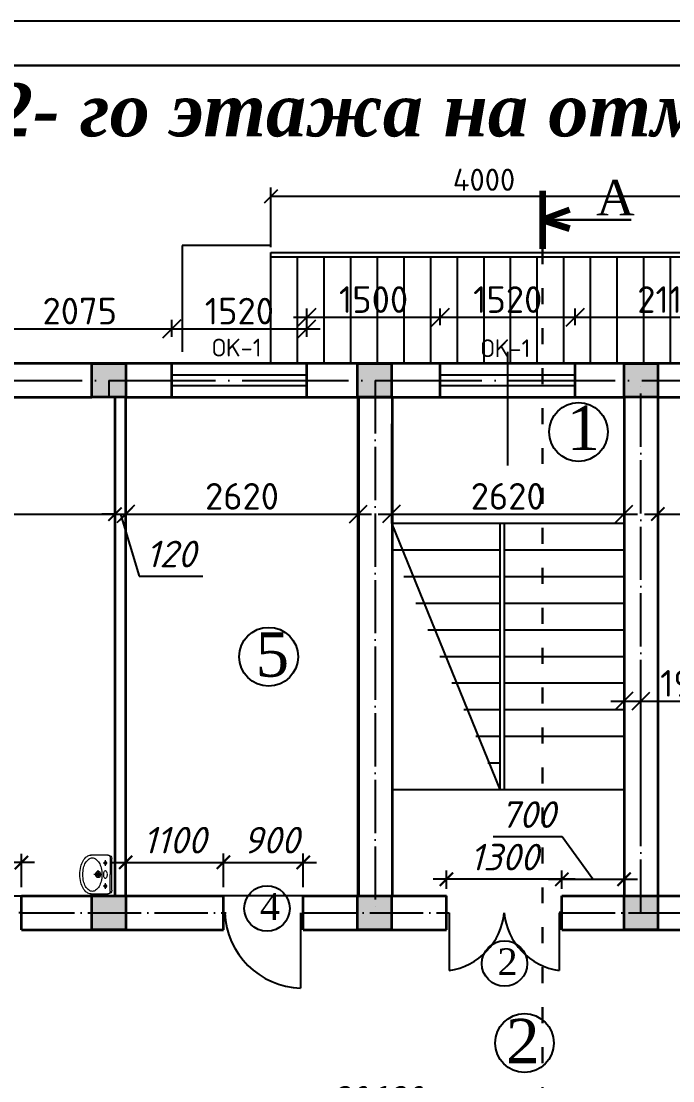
# Model space of a CAD drawing. Header units: millimetres. Extents: x 572274 to 2241483, y -888675 to -304135.
# Drawn here: x 667586 to 674924, y -485804 to -473864 of the extents above; entities that cross this region are included whole.
import ezdxf

# ---------------------------------------------------------------- set-up
doc = ezdxf.new("R2010")
doc.units = ezdxf.units.MM
doc.linetypes.add('ACAD_ISO03W100', pattern=[30, 12, -18])
doc.linetypes.add('ACAD_ISO04W100', pattern=[30, 24, -3, 0, -3])
doc.layers.add('oc', color=10, linetype='ACAD_ISO04W100')
doc.layers.add('Оси', color=10, linetype='ACAD_ISO04W100')
doc.layers.add('Сантехника', color=5, linetype='Continuous', lineweight=13)
doc.layers.add('стены', color=250, linetype='Continuous', lineweight=30)
doc.styles.get("Standard").update_dxf_attribs({"font": 'isocpeur.ttf'})
doc.styles.add('style1', font='isocpeui.ttf')
doc.dimstyles.new('100', dxfattribs={"dimscale": 100, "dimtxt": 2.5, "dimasz": 1.5, "dimexe": 1, "dimexo": 0.625, "dimtad": 1, "dimdec": 0, "dimdsep": 46, "dimtxsty": 'Standard', "dimblk": 'OBLIQUE', "dimcen": 1.5, "dimadec": 0, "dimazin": 0, "dimtfac": 1, "dimtdec": 0, "dimtmove": 2, "dimatfit": 3, "dimldrblk": 'OBLIQUE', "dimfxl": 1.25, "dimtolj": 1, "dimtzin": 0, "dimarcsym": 0})
doc.dimstyles.new('ISO-25$0', dxfattribs={"dimtxt": 300, "dimasz": 200, "dimexe": 100, "dimexo": 300, "dimgap": 50, "dimtad": 1, "dimdec": 0, "dimtxsty": 'Standard', "dimblk": 'OBLIQUE', "dimcen": 250, "dimdle": 150, "dimadec": 0, "dimazin": 0, "dimtfac": 1, "dimtdec": 0, "dimtmove": 0, "dimatfit": 3, "dimldrblk": 'OBLIQUE', "dimfxl": 1.25, "dimarcsym": 0})

# ---------------------------------------------------------------- blocks, each defined once
blk = doc.blocks.new('_Oblique')
at = {"color": 0, "linetype": 'ByBlock', "lineweight": -2}
blk.add_line((-0.5, -0.5), (0.5, 0.5), dxfattribs=at)
blk = doc.blocks.new('*D1479')
at = {"color": 0, "lineweight": -2, "transparency": 16777216}
for p, q in [((667208, -477421), (667208, -477231)), ((669283, -477421), (669283, -477231)), ((667058, -477331), (669433, -477331))]:
    blk.add_line(p, q, dxfattribs=at)
at = {"layer": 'Defpoints', "color": 0, "lineweight": 25, "transparency": 16777216}
for p in [(669283, -477331), (667208, -477721), (669283, -477721)]:
    blk.add_point(p, dxfattribs=at)
at = {"color": 0, "lineweight": -2, "transparency": 16777216, "xscale": 200, "yscale": 200, "zscale": 200, "rotation": 180}
blk.add_blockref('_Oblique', (667208, -477331), dxfattribs=at)
at = {"color": 0, "lineweight": -2, "transparency": 16777216, "xscale": 200, "yscale": 200, "zscale": 200}
blk.add_blockref('_Oblique', (669283, -477331), dxfattribs=at)
at = {"color": 0, "transparency": 16777216, "insert": (668246, -477131), "char_height": 300, "attachment_point": 5}
blk.add_mtext('2075', dxfattribs=at)
blk = doc.blocks.new('*D1480')
at = {"color": 0, "lineweight": -2, "transparency": 16777216}
for p, q in [((669283, -477421), (669283, -477231)), ((670803, -477421), (670803, -477231)), ((669133, -477331), (670953, -477331))]:
    blk.add_line(p, q, dxfattribs=at)
at = {"layer": 'Defpoints', "color": 0, "lineweight": 25, "transparency": 16777216}
for p in [(670803, -477331), (669283, -477721), (670803, -477721)]:
    blk.add_point(p, dxfattribs=at)
at = {"color": 0, "lineweight": -2, "transparency": 16777216, "xscale": 200, "yscale": 200, "zscale": 200, "rotation": 180}
blk.add_blockref('_Oblique', (669283, -477331), dxfattribs=at)
at = {"color": 0, "lineweight": -2, "transparency": 16777216, "xscale": 200, "yscale": 200, "zscale": 200}
blk.add_blockref('_Oblique', (670803, -477331), dxfattribs=at)
at = {"color": 0, "transparency": 16777216, "insert": (670043, -477131), "char_height": 300, "attachment_point": 5}
blk.add_mtext('1520', dxfattribs=at)
blk = doc.blocks.new('*D1481')
at = {"color": 0, "lineweight": -2, "transparency": 16777216}
for p, q in [((670653, -477201), (672455, -477201)), ((670803, -477421), (670803, -477101)), ((672305, -477291), (672305, -477101))]:
    blk.add_line(p, q, dxfattribs=at)
at = {"layer": 'Defpoints', "color": 0, "lineweight": 25, "transparency": 16777216}
for p in [(672305, -477201), (672305, -477591), (670803, -477721)]:
    blk.add_point(p, dxfattribs=at)
at = {"color": 0, "lineweight": -2, "transparency": 16777216, "xscale": 200, "yscale": 200, "zscale": 200, "rotation": 180}
blk.add_blockref('_Oblique', (670803, -477201), dxfattribs=at)
at = {"color": 0, "lineweight": -2, "transparency": 16777216, "xscale": 200, "yscale": 200, "zscale": 200}
blk.add_blockref('_Oblique', (672305, -477201), dxfattribs=at)
at = {"color": 0, "transparency": 16777216, "insert": (671554, -477001), "char_height": 300, "attachment_point": 5}
blk.add_mtext('1500', dxfattribs=at)
blk = doc.blocks.new('_ArchTick')
at = {"color": 0, "linetype": 'ByBlock', "const_width": 0.15}
blk.add_lwpolyline([(-0.5, -0.5), (0.5, 0.5)], dxfattribs=at)
blk = doc.blocks.new('*D1465')
at = {"color": 5, "transparency": 16777216}
for p, q in [((661263, -479718), (661263, -479318)), ((668643, -479718), (668643, -479318)), ((661113, -479418), (668793, -479418))]:
    blk.add_line(p, q, dxfattribs=at)
at = {"layer": 'Defpoints', "color": 0, "lineweight": 25, "transparency": 16777216}
for p in [(668643, -479418), (668643, -480285), (661263, -483721)]:
    blk.add_point(p, dxfattribs=at)
at = {"color": 5, "transparency": 16777216, "xscale": 150, "yscale": 150, "zscale": 150, "rotation": 180}
blk.add_blockref('_ArchTick', (661263, -479418), dxfattribs=at)
at = {"color": 5, "transparency": 16777216, "xscale": 150, "yscale": 150, "zscale": 150}
blk.add_blockref('_ArchTick', (668643, -479418), dxfattribs=at)
at = {"color": 7, "lineweight": 5, "transparency": 16777216, "insert": (664953, -479166), "char_height": 300, "attachment_point": 5, "style": 'style1'}
blk.add_mtext('7380', dxfattribs=at)
blk = doc.blocks.new('*D1466')
at = {"color": 5, "transparency": 16777216}
for p, q in [((674755, -479118), (674755, -479518)), ((681875, -479118), (681875, -479518)), ((674605, -479418), (682025, -479418))]:
    blk.add_line(p, q, dxfattribs=at)
at = {"layer": 'Defpoints', "color": 0, "lineweight": 25, "transparency": 16777216}
for p in [(674755, -478101), (681875, -478101), (681875, -479418)]:
    blk.add_point(p, dxfattribs=at)
at = {"color": 5, "transparency": 16777216, "xscale": 150, "yscale": 150, "zscale": 150, "rotation": 180}
blk.add_blockref('_ArchTick', (674755, -479418), dxfattribs=at)
at = {"color": 5, "transparency": 16777216, "xscale": 150, "yscale": 150, "zscale": 150}
blk.add_blockref('_ArchTick', (681875, -479418), dxfattribs=at)
at = {"color": 7, "lineweight": 5, "transparency": 16777216, "insert": (678315, -479166), "char_height": 300, "attachment_point": 5, "style": 'style1'}
blk.add_mtext('7120', dxfattribs=at)
blk = doc.blocks.new('*D1468')
at = {"color": 5, "transparency": 16777216}
for p, q in [((668643, -479144), (668643, -479518)), ((668763, -479144), (668763, -479518)), ((668643, -479418), (668493, -479418)), ((668643, -479418), (668763, -479418)), ((668643, -479418), (668763, -479418)), ((668703, -479418), (668913, -480118)), ((668763, -479418), (668913, -479418)), ((668913, -480118), (669633, -480118))]:
    blk.add_line(p, q, dxfattribs=at)
at = {"layer": 'Defpoints', "color": 0, "lineweight": 25, "transparency": 16777216}
for p in [(668643, -479044), (668763, -479044), (668763, -479418)]:
    blk.add_point(p, dxfattribs=at)
at = {"color": 5, "transparency": 16777216, "xscale": 150, "yscale": 150, "zscale": 150}
blk.add_blockref('_ArchTick', (668643, -479418), dxfattribs=at)
at = {"color": 5, "transparency": 16777216, "xscale": 150, "yscale": 150, "zscale": 150, "rotation": 180}
blk.add_blockref('_ArchTick', (668763, -479418), dxfattribs=at)
at = {"color": 7, "lineweight": 5, "transparency": 16777216, "insert": (669273, -479868), "char_height": 300, "attachment_point": 5, "style": 'style1'}
blk.add_mtext('120', dxfattribs=at)
blk = doc.blocks.new('*D1484')
at = {"color": 5, "transparency": 16777216}
for p, q in [((673680, -483056), (672903, -483056)), ((674025, -483533), (673680, -483056)), ((673525, -483533), (674525, -483533)), ((673675, -483621), (673675, -483433)), ((674375, -483621), (674375, -483433))]:
    blk.add_line(p, q, dxfattribs=at)
at = {"layer": 'Defpoints', "color": 0, "lineweight": 25, "transparency": 16777216}
for p in [(674375, -483533), (673675, -483721), (674375, -483721)]:
    blk.add_point(p, dxfattribs=at)
at = {"color": 5, "transparency": 16777216, "xscale": 150, "yscale": 150, "zscale": 150, "rotation": 180}
blk.add_blockref('_ArchTick', (673675, -483533), dxfattribs=at)
at = {"color": 5, "transparency": 16777216, "xscale": 150, "yscale": 150, "zscale": 150}
blk.add_blockref('_ArchTick', (674375, -483533), dxfattribs=at)
at = {"color": 7, "lineweight": 5, "transparency": 16777216, "insert": (673292, -482804), "char_height": 300, "attachment_point": 5, "style": 'style1'}
blk.add_mtext('700', dxfattribs=at)
blk = doc.blocks.new('*D1470')
at = {"color": 5, "transparency": 16777216}
for p, q in [((668763, -483621), (668763, -483242)), ((669863, -483621), (669863, -483242)), ((668613, -483342), (670013, -483342))]:
    blk.add_line(p, q, dxfattribs=at)
at = {"layer": 'Defpoints', "color": 0, "lineweight": 25, "transparency": 16777216}
for p in [(669863, -483342), (668763, -483721), (669863, -483721)]:
    blk.add_point(p, dxfattribs=at)
at = {"color": 5, "transparency": 16777216, "xscale": 150, "yscale": 150, "zscale": 150, "rotation": 180}
blk.add_blockref('_ArchTick', (668763, -483342), dxfattribs=at)
at = {"color": 5, "transparency": 16777216, "xscale": 150, "yscale": 150, "zscale": 150}
blk.add_blockref('_ArchTick', (669863, -483342), dxfattribs=at)
at = {"color": 7, "lineweight": 5, "transparency": 16777216, "insert": (669313, -483092), "char_height": 300, "attachment_point": 5, "style": 'style1'}
blk.add_mtext('1100', dxfattribs=at)
blk = doc.blocks.new('*D1471')
at = {"color": 5, "transparency": 16777216}
for p, q in [((669863, -483621), (669863, -483242)), ((670763, -483621), (670763, -483242)), ((669713, -483342), (670913, -483342))]:
    blk.add_line(p, q, dxfattribs=at)
at = {"layer": 'Defpoints', "color": 0, "lineweight": 25, "transparency": 16777216}
for p in [(670763, -483342), (669863, -483721), (670763, -483721)]:
    blk.add_point(p, dxfattribs=at)
at = {"color": 5, "transparency": 16777216, "xscale": 150, "yscale": 150, "zscale": 150, "rotation": 180}
blk.add_blockref('_ArchTick', (669863, -483342), dxfattribs=at)
at = {"color": 5, "transparency": 16777216, "xscale": 150, "yscale": 150, "zscale": 150}
blk.add_blockref('_ArchTick', (670763, -483342), dxfattribs=at)
at = {"color": 7, "lineweight": 5, "transparency": 16777216, "insert": (670402, -483092), "char_height": 300, "attachment_point": 5, "style": 'style1'}
blk.add_mtext('900', dxfattribs=at)
blk = doc.blocks.new('*D1416')
at = {"color": 5, "transparency": 16777216}
for p, q in [((666288, -483621), (666288, -483245)), ((667588, -483621), (667588, -483245)), ((667738, -483345), (666138, -483345))]:
    blk.add_line(p, q, dxfattribs=at)
at = {"layer": 'Defpoints', "color": 0, "lineweight": 25, "transparency": 16777216}
for p in [(666288, -483345), (666288, -483721), (667588, -483721)]:
    blk.add_point(p, dxfattribs=at)
at = {"color": 5, "transparency": 16777216, "xscale": 150, "yscale": 150, "zscale": 150, "rotation": 180}
blk.add_blockref('_ArchTick', (666288, -483345), dxfattribs=at)
at = {"color": 5, "transparency": 16777216, "xscale": 150, "yscale": 150, "zscale": 150}
blk.add_blockref('_ArchTick', (667588, -483345), dxfattribs=at)
at = {"color": 7, "lineweight": 5, "transparency": 16777216, "insert": (666938, -483095), "char_height": 300, "attachment_point": 5, "style": 'style1'}
blk.add_mtext('1300', dxfattribs=at)
blk = doc.blocks.new('*D1417')
at = {"color": 5, "transparency": 16777216}
for p, q in [((673825, -483533), (672225, -483533)), ((672375, -483641), (672375, -483433)), ((673675, -483641), (673675, -483433))]:
    blk.add_line(p, q, dxfattribs=at)
at = {"layer": 'Defpoints', "color": 0, "lineweight": 25, "transparency": 16777216}
for p in [(672375, -483533), (672375, -483741), (673675, -483741)]:
    blk.add_point(p, dxfattribs=at)
at = {"color": 5, "transparency": 16777216, "xscale": 150, "yscale": 150, "zscale": 150, "rotation": 180}
blk.add_blockref('_ArchTick', (672375, -483533), dxfattribs=at)
at = {"color": 5, "transparency": 16777216, "xscale": 150, "yscale": 150, "zscale": 150}
blk.add_blockref('_ArchTick', (673675, -483533), dxfattribs=at)
at = {"color": 7, "lineweight": 5, "transparency": 16777216, "insert": (673025, -483283), "char_height": 300, "attachment_point": 5, "style": 'style1'}
blk.add_mtext('1300', dxfattribs=at)
blk = doc.blocks.new('*D1473')
at = {"color": 0, "lineweight": -2, "transparency": 16777216}
for p, q in [((671755, -478401), (671755, -479518)), ((674375, -478401), (674375, -479518)), ((671605, -479418), (674525, -479418))]:
    blk.add_line(p, q, dxfattribs=at)
at = {"layer": 'Defpoints', "color": 0, "lineweight": 25, "transparency": 16777216}
for p in [(671755, -478101), (674375, -478101), (674375, -479418)]:
    blk.add_point(p, dxfattribs=at)
at = {"color": 0, "lineweight": -2, "transparency": 16777216, "xscale": 200, "yscale": 200, "zscale": 200, "rotation": 180}
blk.add_blockref('_Oblique', (671755, -479418), dxfattribs=at)
at = {"color": 0, "lineweight": -2, "transparency": 16777216, "xscale": 200, "yscale": 200, "zscale": 200}
blk.add_blockref('_Oblique', (674375, -479418), dxfattribs=at)
at = {"color": 0, "transparency": 16777216, "insert": (673065, -479218), "char_height": 300, "attachment_point": 5}
blk.add_mtext('2620', dxfattribs=at)
blk = doc.blocks.new('*D1432')
at = {"color": 0, "lineweight": -2, "transparency": 16777216}
for p, q in [((668763, -478401), (668763, -479518)), ((671383, -478401), (671383, -479518)), ((668613, -479418), (671533, -479418))]:
    blk.add_line(p, q, dxfattribs=at)
at = {"layer": 'Defpoints', "color": 0, "lineweight": 25, "transparency": 16777216}
for p in [(668763, -478101), (671383, -478101), (671383, -479418)]:
    blk.add_point(p, dxfattribs=at)
at = {"color": 0, "lineweight": -2, "transparency": 16777216, "xscale": 200, "yscale": 200, "zscale": 200, "rotation": 180}
blk.add_blockref('_Oblique', (668763, -479418), dxfattribs=at)
at = {"color": 0, "lineweight": -2, "transparency": 16777216, "xscale": 200, "yscale": 200, "zscale": 200}
blk.add_blockref('_Oblique', (671383, -479418), dxfattribs=at)
at = {"color": 0, "transparency": 16777216, "insert": (670073, -479218), "char_height": 300, "attachment_point": 5}
blk.add_mtext('2620', dxfattribs=at)
blk = doc.blocks.new('*D1474')
at = {"color": 0, "lineweight": -2, "transparency": 16777216}
for p, q in [((674375, -482576), (674375, -481425)), ((674565, -482576), (674565, -481425)), ((674225, -481525), (674565, -481525)), ((674565, -481525), (675375, -481525))]:
    blk.add_line(p, q, dxfattribs=at)
at = {"layer": 'Defpoints', "color": 0, "lineweight": 25, "transparency": 16777216}
for p in [(674565, -481525), (674375, -482876), (674565, -482876)]:
    blk.add_point(p, dxfattribs=at)
at = {"color": 0, "lineweight": -2, "transparency": 16777216, "xscale": 200, "yscale": 200, "zscale": 200, "rotation": 180}
blk.add_blockref('_Oblique', (674375, -481525), dxfattribs=at)
at = {"color": 0, "lineweight": -2, "transparency": 16777216, "xscale": 200, "yscale": 200, "zscale": 200}
blk.add_blockref('_Oblique', (674565, -481525), dxfattribs=at)
at = {"color": 0, "lineweight": 25, "transparency": 16777216, "insert": (675070, -481325), "char_height": 300, "attachment_point": 5}
blk.add_mtext('190', dxfattribs=at)
blk = doc.blocks.new('*D1443')
at = {"color": 5, "transparency": 16777216}
for p, q in [((661263, -485961), (661263, -486361)), ((681883, -485961), (681883, -486361)), ((661113, -486261), (682033, -486261))]:
    blk.add_line(p, q, dxfattribs=at)
at = {"layer": 'Defpoints', "color": 0, "lineweight": 25, "transparency": 16777216}
for p in [(661263, -484101), (681883, -484101), (681883, -486261)]:
    blk.add_point(p, dxfattribs=at)
at = {"color": 5, "transparency": 16777216, "xscale": 150, "yscale": 150, "zscale": 150, "rotation": 180}
blk.add_blockref('_ArchTick', (661263, -486261), dxfattribs=at)
at = {"color": 5, "transparency": 16777216, "xscale": 150, "yscale": 150, "zscale": 150}
blk.add_blockref('_ArchTick', (681883, -486261), dxfattribs=at)
at = {"color": 7, "lineweight": 5, "transparency": 16777216, "insert": (671573, -486011), "char_height": 300, "attachment_point": 5, "style": 'style1'}
blk.add_mtext('20620', dxfattribs=at)
blk = doc.blocks.new('*D1445')
at = {"color": 0, "lineweight": -2, "transparency": 16777216}
for p, q in [((672155, -477201), (673975, -477201)), ((672305, -477291), (672305, -477101)), ((673825, -477291), (673825, -477101))]:
    blk.add_line(p, q, dxfattribs=at)
at = {"layer": 'Defpoints', "color": 0, "lineweight": 25, "transparency": 16777216}
for p in [(673825, -477201), (672305, -477591), (673825, -477591)]:
    blk.add_point(p, dxfattribs=at)
at = {"color": 0, "lineweight": -2, "transparency": 16777216, "xscale": 200, "yscale": 200, "zscale": 200, "rotation": 180}
blk.add_blockref('_Oblique', (672305, -477201), dxfattribs=at)
at = {"color": 0, "lineweight": -2, "transparency": 16777216, "xscale": 200, "yscale": 200, "zscale": 200}
blk.add_blockref('_Oblique', (673825, -477201), dxfattribs=at)
at = {"color": 0, "lineweight": 25, "transparency": 16777216, "insert": (673065, -477001), "char_height": 300, "attachment_point": 5}
blk.add_mtext('1520', dxfattribs=at)
blk = doc.blocks.new('*D1446')
at = {"color": 0, "lineweight": -2, "transparency": 16777216}
for p, q in [((673675, -477201), (676088, -477201)), ((673825, -477291), (673825, -477101)), ((675938, -477291), (675938, -477101))]:
    blk.add_line(p, q, dxfattribs=at)
at = {"layer": 'Defpoints', "color": 0, "lineweight": 25, "transparency": 16777216}
for p in [(675938, -477201), (673825, -477591), (675938, -477591)]:
    blk.add_point(p, dxfattribs=at)
at = {"color": 0, "lineweight": -2, "transparency": 16777216, "xscale": 200, "yscale": 200, "zscale": 200, "rotation": 180}
blk.add_blockref('_Oblique', (673825, -477201), dxfattribs=at)
at = {"color": 0, "lineweight": -2, "transparency": 16777216, "xscale": 200, "yscale": 200, "zscale": 200}
blk.add_blockref('_Oblique', (675938, -477201), dxfattribs=at)
at = {"color": 0, "lineweight": 25, "transparency": 16777216, "insert": (674882, -477001), "char_height": 300, "attachment_point": 5}
blk.add_mtext('2113', dxfattribs=at)
blk = doc.blocks.new('Раковина')
at = {"layer": 'Сантехника'}
for p, q in [((-273, -142), (-273, 109)), ((49, 1), (-63, 1)), ((0, -61), (0, 61)), ((273, 109), (273, -142)), ((-121, -104), (-201, -104)), ((-161, -127), (-161, -70)), ((204, -104), (124, -104)), ((164, -127), (164, -70)), ((-240, -172), (0, -172)), ((0, -192), (-223, -192)), ((240, -172), (0, -172)), ((223, -192), (0, -192))]:
    blk.add_line(p, q, dxfattribs=at)
for centre, radius in [((0, 1), 39.9), ((0, 1), 22.4), ((-161, -104), 17.1), ((164, -104), 17.1)]:
    blk.add_circle(centre, radius, dxfattribs=at)
for centre, radius, start, end in [((-181, 102), 91.5, 143.9722, 180), ((-96, 40), 197, 119.663, 143.9722), ((-80, 27), 171, 119.663, 143.9722), ((-39, -60), 312, 103.2739, 119.663), ((-31, -59), 271, 103.2739, 119.663), ((-2, -218), 475, 90, 103.2739), ((2, -197), 412, 90, 103.2739), ((-2, -218), 475, 89.7855, 90), ((2, -218), 475, 90, 90.2145), ((2, -218), 475, 76.7261, 90), ((2, -197), 412, 76.7261, 90), ((34, -59), 271, 60.337, 76.7261), ((39, -60), 312, 60.337, 76.7261), ((83, 27), 171, 36.0278, 60.337), ((96, 40), 197, 36.0278, 60.337), ((181, 102), 91.5, 0, 36.0278), ((-181, 102), 91.5, 180, 184.1196), ((-154, 81), 79.4, 143.9722, 180), ((-154, 81), 79.4, 180, 216.0278), ((-80, 135), 171, 216.0278, 240.337), ((83, 135), 171, 299.663, 323.9722), ((158, 81), 79.4, 0, 36.0278), ((158, 81), 79.4, 323.9722, 0), ((181, 102), 91.5, 355.8804, 0), ((-236, -135), 37.1, 180, 270), ((-223, -142), 50, 180, 270), ((-31, 222), 271, 240.337, 256.7261), ((2, 359), 412, 256.7261, 270), ((-43, -103), 11.5, 136.143, 180), ((-43, -103), 11.5, 180, 223.857), ((-22, -123), 40.8, 113.3198, 136.143), ((-22, -82), 40.8, 223.857, 246.6802), ((-8, -156), 76.8, 100.124, 113.3198), ((-8, -49), 76.8, 246.6802, 259.876), ((2, -209), 130, 90, 100.124), ((2, 3), 130, 259.876, 270), ((2, 359), 412, 270, 283.2739), ((2, -209), 130, 79.876, 90), ((2, 3), 130, 270, 280.124), ((11, -156), 76.8, 66.6802, 79.876), ((11, -49), 76.8, 280.124, 293.3198), ((25, -123), 40.8, 43.857, 66.6802), ((25, -82), 40.8, 293.3198, 316.143), ((46, -103), 11.5, 0, 43.857), ((46, -103), 11.5, 316.143, 0), ((34, 222), 271, 283.2739, 299.663), ((223, -142), 50, 270, 0), ((236, -135), 37.1, 270, 0)]:
    blk.add_arc(centre, radius, start, end, dxfattribs=at)
blk = doc.blocks.new('*D1486')
at = {"color": 0, "lineweight": -2, "transparency": 16777216}
for p, q in [((670398, -476409), (670398, -475739)), ((675198, -476459), (675198, -475739)), ((675198, -475839), (670398, -475839))]:
    blk.add_line(p, q, dxfattribs=at)
at = {"layer": 'Defpoints', "color": 0, "lineweight": 25, "transparency": 16777216}
for p in [(670398, -475839), (670398, -476471), (675198, -476521)]:
    blk.add_point(p, dxfattribs=at)
at = {"color": 0, "lineweight": -2, "transparency": 16777216, "xscale": 150, "yscale": 150, "zscale": 150, "rotation": 180}
blk.add_blockref('_Oblique', (670398, -475839), dxfattribs=at)
at = {"color": 0, "lineweight": -2, "transparency": 16777216, "xscale": 150, "yscale": 150, "zscale": 150}
blk.add_blockref('_Oblique', (675198, -475839), dxfattribs=at)
at = {"color": 0, "transparency": 16777216, "insert": (672798, -475651), "char_height": 250, "attachment_point": 5}
blk.add_mtext('\\A1;4000', dxfattribs=at)

msp = doc.modelspace()

# ---------------------------------------------------------------- hatches: boundary and pattern name
at = {"lineweight": 25}
h = msp.add_hatch(color=256, dxfattribs=at)
h.dxf.hatch_style = 1
h.paths.add_polyline_path([(668763.124, -477721.25), (668383.124, -477721.25), (668383.124, -478101.25), (668763.124, -478101.25)])
h = msp.add_hatch(color=256, dxfattribs=at)
h.dxf.hatch_style = 1
h.paths.add_polyline_path([(671755.155, -477721.25), (671375.155, -477721.25), (671375.155, -478101.25), (671755.155, -478101.25)])
h = msp.add_hatch(color=256, dxfattribs=at)
h.dxf.hatch_style = 1
h.paths.add_polyline_path([(674755.155, -477721.25), (674375.155, -477721.25), (674375.155, -478101.25), (674755.155, -478101.25)])
h = msp.add_hatch(color=256, dxfattribs=at)
h.dxf.hatch_style = 1
h.paths.add_polyline_path([(668763.124, -483721.25), (668383.124, -483721.25), (668383.124, -484101.25), (668763.124, -484101.25)])
h = msp.add_hatch(color=256, dxfattribs=at)
h.dxf.hatch_style = 1
h.paths.add_polyline_path([(671755.155, -483721.25), (671375.155, -483721.25), (671375.155, -484101.25), (671755.155, -484101.25)])
h = msp.add_hatch(color=256, dxfattribs=at)
h.dxf.hatch_style = 1
h.paths.add_polyline_path([(674755.155, -483721.25), (674375.155, -483721.25), (674375.155, -484101.25), (674755.155, -484101.25)])

# ---------------------------------------------------------------- linework, layer by layer
at = {"lineweight": 100}
msp.add_line((673458.124, -475776.852), (673458.124, -476428.054), dxfattribs=at)
at = {"lineweight": 30}
msp.add_line((673458.124, -476102.453), (674456.13, -476102.453), dxfattribs=at)
for p, q in [((669398.124, -476391.25), (669398.124, -477591.25)), ((670398.124, -476391.25), (669398.124, -476391.25)), ((670803.124, -478101.25), (670803.124, -477721.25)), ((673825.155, -478101.25), (673825.155, -477721.25)), ((668763.124, -478101.25), (668893.124, -478101.25))]:
    msp.add_line(p, q)
at = {"lineweight": 25}
msp.add_line((673065.155, -478872.095), (673065.155, -477591.25), dxfattribs=at)
at = {"color": 5}
for p, q in [((670803.124, -477851.25), (669283.124, -477851.25)), ((673825.155, -477851.25), (672305.155, -477851.25)), ((670803.124, -477971.25), (669283.124, -477971.25)), ((673825.155, -477971.25), (672305.155, -477971.25))]:
    msp.add_line(p, q, dxfattribs=at)
at = {"lineweight": 25, "ltscale": 100}
msp.add_lwpolyline([(653535.146, -503564.451), (695535.146, -503564.451), (695535.146, -473864.451), (653535.146, -473864.451)], close=True, dxfattribs=at)
at = {"color": 1, "lineweight": 30}
msp.add_lwpolyline([(655535.146, -503064.451), (695035.146, -503064.451), (695035.146, -474364.451), (655535.146, -474364.451)], close=True, dxfattribs=at)
at = {"color": 5, "linetype": 'ACAD_ISO03W100', "lineweight": 30, "ltscale": 15}
msp.add_lwpolyline([(673458.124, -475973.708), (673458.124, -497904.296)], dxfattribs=at)
at = {"lineweight": 100}
msp.add_lwpolyline([(673761.556, -475990.089), (673458.124, -476102.453), (673759.897, -476200.577)], dxfattribs=at)
at = {"lineweight": 25}
for points in [[(668643.124, -478101.25), (661263.124, -478101.25), (661263.124, -483721.25), (668643.124, -483721.25)], [(671375.155, -483721.25), (668763.124, -483721.25), (668763.124, -478101.25), (671375.155, -478101.25)]]:
    msp.add_lwpolyline(points, close=True, dxfattribs=at)
at = {"layer": 'oc', "ltscale": 25}
for p, q in [((668573.124, -477911.25), (668573.124, -478101.25)), ((671573.124, -477911.25), (671573.124, -483911.25)), ((674565.155, -483911.25), (674565.155, -477911.25)), ((667588.247, -483911.25), (669878.124, -483911.25)), ((670763.124, -483911.25), (672375.155, -483911.25)), ((673645.155, -483911.25), (673883.124, -483911.25)), ((673675.155, -483911.25), (679900.155, -483911.25))]:
    msp.add_line(p, q, dxfattribs=at)
at = {"layer": 'Оси', "ltscale": 50}
msp.add_line((661073.124, -477911.25), (682073.124, -477911.25), dxfattribs=at)
at = {"layer": 'стены', "color": 0, "linetype": 'ByBlock', "lineweight": -2, "ltscale": 3}
for p, q in [((670398.124, -476471.25), (678248.124, -476471.25)), ((670398.124, -477721.25), (670398.124, -476471.25)), ((670398.124, -476521.25), (678198.124, -476521.25)), ((670698.124, -477721.25), (670698.124, -476521.25)), ((670998.124, -477721.25), (670998.124, -476521.25)), ((671298.124, -477721.25), (671298.124, -476521.25)), ((671598.124, -477721.25), (671598.124, -476521.25)), ((671898.124, -477721.25), (671898.124, -476521.25)), ((672198.124, -477721.25), (672198.124, -476521.25)), ((672498.124, -477721.25), (672498.124, -476521.25)), ((672798.124, -477721.25), (672798.124, -476521.25)), ((673098.124, -477721.25), (673098.124, -476521.25)), ((673398.124, -477721.25), (673398.124, -476521.25)), ((673698.124, -477721.25), (673698.124, -476521.25)), ((673998.124, -477721.25), (673998.124, -476521.25)), ((674298.124, -477721.25), (674298.124, -476521.25)), ((674598.124, -477721.25), (674598.124, -476521.25)), ((674898.124, -477721.25), (674898.124, -476521.25)), ((671755.155, -479521.25), (674375.155, -479521.25)), ((671755.155, -479521.25), (672975.155, -482521.25)), ((672975.155, -479521.25), (672975.155, -482521.25)), ((673025.155, -479521.25), (673025.155, -482521.25)), ((671760.155, -479821.25), (672975.155, -479821.25)), ((673025.155, -479821.25), (674375.155, -479821.25)), ((671895.155, -480121.25), (672975.155, -480121.25)), ((673025.155, -480121.25), (674375.155, -480121.25)), ((672030.155, -480421.25), (672975.155, -480421.25)), ((673025.155, -480421.25), (674375.155, -480421.25)), ((672165.155, -480721.25), (672975.155, -480721.25)), ((673025.155, -480721.25), (674375.155, -480721.25)), ((672300.155, -481021.25), (672975.155, -481021.25)), ((673025.155, -481021.25), (674375.155, -481021.25)), ((672435.155, -481321.25), (672975.155, -481321.25)), ((673025.155, -481321.25), (674375.155, -481321.25)), ((672570.155, -481621.25), (672975.155, -481621.25)), ((673025.155, -481621.25), (674375.155, -481621.25)), ((672705.155, -481921.25), (672975.155, -481921.25)), ((673025.155, -481921.25), (674375.155, -481921.25)), ((672840.155, -482221.25), (672975.155, -482221.25)), ((671755.155, -482521.25), (674375.155, -482521.25)), ((667588.247, -483911.25), (667558.247, -483911.25)), ((669863.124, -483911.25), (669893.124, -483911.25)), ((672375.155, -483911.25), (672405.155, -483911.25))]:
    msp.add_line(p, q, dxfattribs=at)
at = {"layer": 'стены', "color": 0, "linetype": 'ByBlock', "lineweight": 35, "ltscale": 3}
for p, q in [((675938.124, -477721.25), (660883.124, -477721.25)), ((669283.124, -478101.25), (669283.124, -477721.25)), ((670803.124, -478101.25), (670803.124, -477721.25)), ((672305.155, -478101.25), (672305.155, -477721.25)), ((673825.155, -478101.25), (673825.155, -477721.25)), ((661263.124, -478101.25), (668383.124, -478101.25)), ((668643.124, -483721.25), (668643.124, -478101.25)), ((668763.124, -478101.25), (674375.155, -478101.25)), ((668763.124, -483721.25), (668763.124, -478101.25)), ((671383.124, -478101.25), (671383.124, -483721.25)), ((671763.124, -478101.25), (671763.124, -483721.25)), ((674375.155, -478101.25), (674375.155, -483721.25)), ((674755.155, -478101.25), (675938.124, -478101.25)), ((674755.155, -478101.25), (674755.155, -483721.25)), ((667588.247, -483721.25), (668383.124, -483721.25)), ((667588.247, -484101.25), (667588.247, -483721.25)), ((668763.124, -483721.25), (669863.124, -483721.25)), ((669863.124, -484101.25), (669863.124, -483721.25)), ((670763.124, -483721.25), (672375.155, -483721.25)), ((670763.124, -484101.25), (670763.124, -483721.25)), ((672375.155, -484101.25), (672375.155, -483721.25)), ((673675.155, -483721.25), (674375.155, -483721.25)), ((673675.155, -484101.25), (673675.155, -483721.25)), ((674755.155, -483721.25), (675883.124, -483721.25)), ((674755.155, -483721.25), (679870.155, -483721.25)), ((673675.155, -483911.25), (673645.155, -483911.25)), ((667588.247, -484101.25), (669863.124, -484101.25)), ((670763.124, -484101.25), (672375.155, -484101.25)), ((673675.155, -484101.25), (679870.155, -484101.25))]:
    msp.add_line(p, q, dxfattribs=at)
at = {"layer": 'стены', "color": 24, "linetype": 'ByBlock', "lineweight": -2, "ltscale": 3}
for p, q in [((670733.124, -483911.25), (670733.124, -484761.25)), ((672405.155, -483911.25), (672405.155, -484561.25)), ((673645.155, -483911.25), (673645.155, -484561.25))]:
    msp.add_line(p, q, dxfattribs=at)
at = {"layer": 'стены', "color": 0, "linetype": 'ByBlock', "lineweight": 35, "ltscale": 3}
for points in [[(668383.124, -477721.25), (668763.124, -477721.25), (668763.124, -478101.25), (668383.124, -478101.25)], [(671375.155, -477721.25), (671755.155, -477721.25), (671755.155, -478101.25), (671375.155, -478101.25)], [(674375.155, -477721.25), (674755.155, -477721.25), (674755.155, -478101.25), (674375.155, -478101.25)], [(668383.124, -483721.25), (668763.124, -483721.25), (668763.124, -484101.25), (668383.124, -484101.25)], [(671375.155, -483721.25), (671755.155, -483721.25), (671755.155, -484101.25), (671375.155, -484101.25)], [(674375.155, -483721.25), (674755.155, -483721.25), (674755.155, -484101.25), (674375.155, -484101.25)]]:
    msp.add_lwpolyline(points, close=True, dxfattribs=at)
at = {"layer": 'стены', "color": 0, "linetype": 'ByBlock', "lineweight": -2, "ltscale": 3}
for centre, radius in [((673861.891, -478493.203), 330.646), ((670372.961, -481024.817), 330.646), ((670354.862, -483861.684), 256.044), ((673029.693, -484482.829), 256.044), ((673254.688, -485377.709), 330.646)]:
    msp.add_circle(centre, radius, dxfattribs=at)
at = {"layer": 'стены', "color": 24, "linetype": 'ByBlock', "lineweight": -2, "ltscale": 3}
for centre, radius, start, end in [((670767.38, -483871.778), 890.132, 182.5415652, 267.7944794), ((672300.785, -483841.005), 727.768, 278.2453, 354.4610839), ((673749.525, -483841.005), 727.768, 185.5389161, 261.7547)]:
    msp.add_arc(centre, radius, start, end, dxfattribs=at)

# ---------------------------------------------------------------- block references
at = {"layer": 'Сантехника', "extrusion": (0, 0, -1), "xscale": 0.8000000000465661, "yscale": 0.8000000000465661, "zscale": -0.8, "rotation": 270}
msp.add_blockref('Раковина', (-668452.434, -483479.016), dxfattribs=at)

# ---------------------------------------------------------------- texts
for p in [(669734.948, -477642.772), (672761.463, -477650.048)]:
    msp.add_text('ОK-1', height=200.6477).set_placement(p)
at = {"insert": (664913.124, -474562.365), "char_height": 600, "width": 43152.3985, "attachment_point": 1}
msp.add_mtext('{\\fTimes New Roman|b1|i1|c204|p18;План \\fTimes New Roman|b1|i1|c0|p18;2\\fTimes New Roman|b1|i1|c204|p18;- го\\fTimes New Roman|b1|i1|c0|p18; \\fTimes New Roman|b1|i1|c204|p18;этажа на отм 3.300}', dxfattribs=at)
at = {"layer": 'стены', "color": 0, "linetype": 'ByBlock', "lineweight": -2, "ltscale": 3, "attachment_point": 1, "style": 'style1'}
for s, insert, char_height, width in [('{\\fPalatino Linotype|b0|i0|c204|p18;А}', (674060.311, -475652.652), 400, 1369.00072), ('{\\fPalatino Linotype|b0|i0|c0|p18;1}', (673728.793, -478196.064), 500, 1369.00072), ('{\\fPalatino Linotype|b0|i0|c0|p18;5}', (670226.309, -480749.461), 500, 2869.00072), ('{\\fPalatino Linotype|b0|i0|c204|p18;4}', (670275.337, -483689.957), 300, 2164.60992), ('{\\fPalatino Linotype|b0|i0|c204|p18;2}', (672950.167, -484311.102), 300, 2164.60992), ('{\\fPalatino Linotype|b0|i0|c0|p18;2}', (673046.199, -485105.136), 500, 1369.00072)]:
    msp.add_mtext(s, dxfattribs=dict(at, insert=insert, char_height=char_height, width=width))

# ---------------------------------------------------------------- dimensions: what is measured, and where the dimension line sits
dim = msp.add_linear_dim(base=(670398.124, -475838.64), p1=(675198.124, -476521.25), p2=(670398.124, -476471.25), angle=180, text='4000', dimstyle='100')
dim.commit()
dim.dimension.update_dxf_attribs({"geometry": '*D1486', "text_midpoint": (672798.124, -475651.14)})
at = {"color": 5}
dim = msp.add_linear_dim(base=(672305.155, -477201.171), p1=(670803.124, -477721.25), p2=(672305.155, -477591.25), text='1500', dimstyle='ISO-25$0', dxfattribs=at)
dim.commit()
dim.dimension.update_dxf_attribs({"geometry": '*D1481', "text_midpoint": (671554.139, -477001.171)})
at = {"lineweight": 25}
for base, p1, p2, override, picture, middle in [((673825.155, -477201.171), (672305.155, -477591.25), (673825.155, -477591.25), {"dimtmove": 1}, '*D1445', (673065.155, -477001.171)), ((675938.124, -477201.171), (673825.155, -477591.25), (675938.124, -477591.25), {"dimtmove": 1}, '*D1446', (674881.639, -477001.171)), ((674565.155, -481525.075), (674375.155, -482875.53), (674565.155, -482875.53), {"dimarcsym": 1}, '*D1474', (675070.155, -481325.075))]:
    dim = msp.add_linear_dim(base=base, p1=p1, p2=p2, dimstyle='ISO-25$0', override=override, dxfattribs=at)
    dim.commit()
    dim.dimension.update_dxf_attribs({"geometry": picture, "text_midpoint": middle})
at = {"color": 5}
for base, p1, p2, picture, middle in [((669283.124, -477331.171), (667208.124, -477721.25), (669283.124, -477721.25), '*D1479', (668245.624, -477131.171)), ((670803.124, -477331.171), (669283.124, -477721.25), (670803.124, -477721.25), '*D1480', (670043.124, -477131.171))]:
    dim = msp.add_linear_dim(base=base, p1=p1, p2=p2, dimstyle='ISO-25$0', dxfattribs=at)
    dim.commit()
    dim.dimension.update_dxf_attribs({"geometry": picture, "text_midpoint": middle})
for base, p1, p2, picture, middle in [((671383.124, -479417.709), (668763.124, -478101.25), (671383.124, -478101.25), '*D1432', (670073.124, -479217.709)), ((674375.155, -479417.709), (671755.155, -478101.25), (674375.155, -478101.25), '*D1473', (673065.155, -479217.709))]:
    dim = msp.add_linear_dim(base=base, p1=p1, p2=p2, dimstyle='ISO-25$0')
    dim.commit()
    dim.dimension.update_dxf_attribs({"geometry": picture, "text_midpoint": middle})
at = {"color": 0, "lineweight": 5}
for base, p1, p2, picture, middle in [((681875.155, -479417.709), (674755.155, -478101.25), (681875.155, -478101.25), '*D1466', (678315.155, -479165.777)), ((668643.124, -479417.709), (661263.124, -483721.25), (668643.124, -480285.474), '*D1465', (664953.124, -479165.777)), ((668763.124, -479417.709), (668643.124, -479043.822), (668763.124, -479043.822), '*D1468', (669013.124, -479867.709)), ((666288.247, -483345.33), (667588.247, -483721.25), (666288.247, -483721.25), '*D1416', (666938.247, -483095.33)), ((669863.124, -483342.166), (668763.124, -483721.25), (669863.124, -483721.25), '*D1470', (669313.124, -483092.166)), ((672375.155, -483533.369), (673675.155, -483741.25), (672375.155, -483741.25), '*D1417', (673025.155, -483283.369)), ((681883.124, -486261.25), (661263.124, -484101.25), (681883.124, -484101.25), '*D1443', (671573.124, -486011.25))]:
    dim = msp.add_linear_dim(base=base, p1=p1, p2=p2, dimstyle='ISO-25$0', override={"dimasz": 150, "dimexo": 100, "dimgap": 100, "dimdec": 2, "dimtxsty": 'style1', "dimblk": 'ArchTick', "dimclrd": 5, "dimclre": 5, "dimclrt": 7, "dimtdec": 2, "dimtmove": 1, "dimldrblk": 'ArchTick', "dimfxl": 300, "dimfxlon": 1, "dimlwd": 65535, "dimlwe": 65535, "dimarcsym": 1}, dxfattribs=at)
    dim.commit()
    dim.dimension.update_dxf_attribs({"geometry": picture, "text_midpoint": middle})
for base, p1, p2, picture, middle in [((674375.155, -483533.369), (673675.155, -483721.25), (674375.155, -483721.25), '*D1484', (673579.768, -483055.845)), ((670763.124, -483342.166), (669863.124, -483721.25), (670763.124, -483721.25), '*D1471', (670401.593, -483342.166))]:
    dim = msp.add_linear_dim(base=base, p1=p1, p2=p2, dimstyle='ISO-25$0', override={"dimasz": 150, "dimexo": 100, "dimgap": 100, "dimdec": 2, "dimtxsty": 'style1', "dimblk": 'ArchTick', "dimclrd": 5, "dimclre": 5, "dimclrt": 7, "dimtdec": 2, "dimtmove": 1, "dimldrblk": 'ArchTick', "dimfxl": 300, "dimfxlon": 1, "dimlwd": 65535, "dimlwe": 65535, "dimarcsym": 1}, dxfattribs=at)
    dim.commit()
    dim.dimension.update_dxf_attribs({"geometry": picture, "text_midpoint": middle, "dimtype": 160})

doc.saveas('drawing.dxf')
